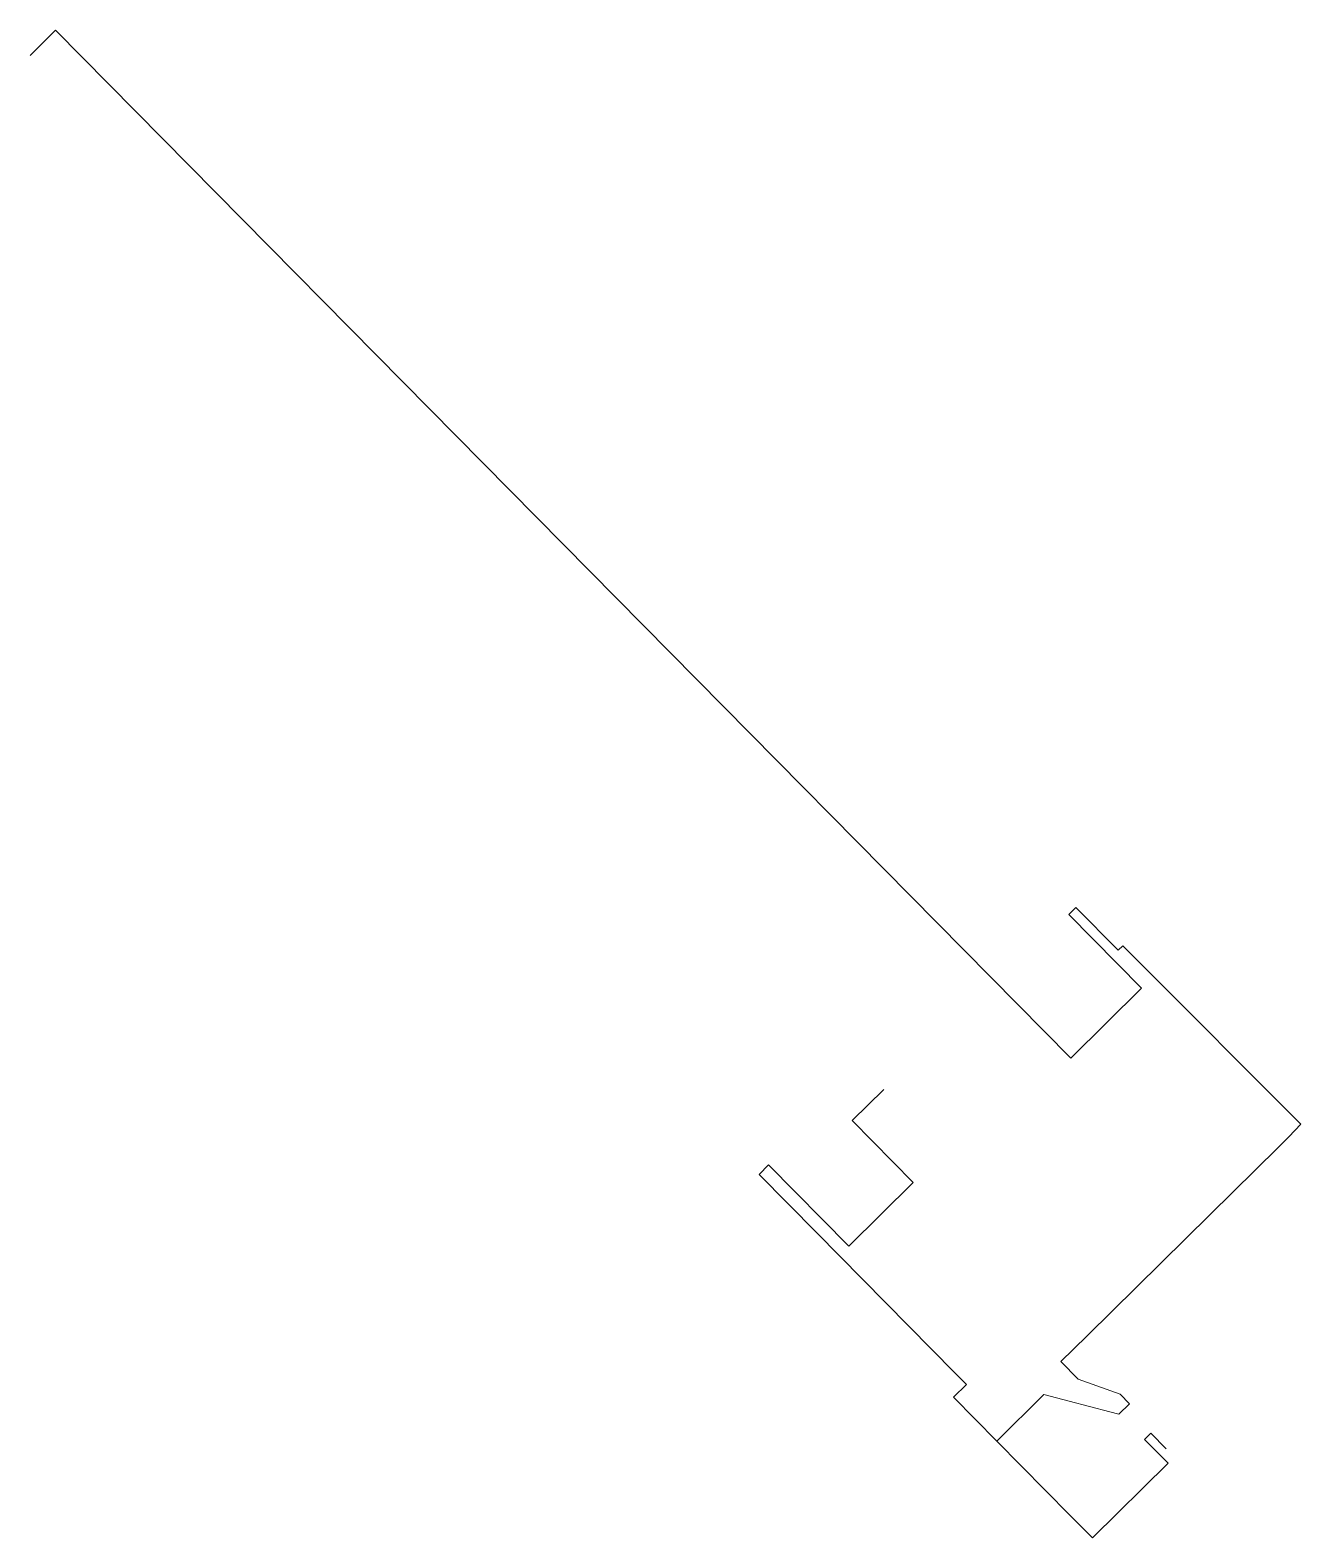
# Model space of a CAD drawing. Header units: metres. Extents: x 434464 to 434530.4, y 4585084.4 to 4585163.1.
import ezdxf

# ---------------------------------------------------------------- set-up
doc = ezdxf.new("R2010")
doc.units = ezdxf.units.M
doc.header["$MEASUREMENT"] = 0
for name, color, linetype, lineweight, true_color in [('01_I_Ascensor_l', 251, 'Continuous', 0, 0x646464), ('01_I_Horitzontal_l', 251, 'Continuous', 0, 0x646464), ('01_I_Rampa_l', 251, 'Continuous', 0, 0x646464)]:
    doc.layers.add(name, color=color, linetype=linetype, lineweight=lineweight, true_color=true_color)

msp = doc.modelspace()

# ---------------------------------------------------------------- linework, layer by layer
at = {"layer": '01_I_Ascensor_l'}
for p, q in [((434518.614042, 4585117.294428, -10), (434518.247052, 4585116.932014, -20)), ((434502.571356, 4585103.844085, -20), (434502.07057, 4585103.349461, -10)), ((434522.543591, 4585089.833594), (434522.211165, 4585089.505321, -10))]:
    msp.add_line(p, q, dxfattribs=at)
at = {"layer": '01_I_Horitzontal_l'}
for p, q in [((434529.184008, 4585104.753669, -10), (434529.753513, 4585105.315665, -10)), ((434505.086937, 4585100.293844, -10), (434502.07057, 4585103.349461, -10)), ((434519.232418, 4585094.943229, -10), (434525.641476, 4585101.25669, -10)), ((434518.312663, 4585085.558019, -10), (434514.489867, 4585089.423148, -10)), ((434523.34582, 4585089.021215), (434522.543591, 4585089.833594))]:
    msp.add_line(p, q, dxfattribs=at)
at = {"layer": '01_I_Horitzontal_l', "flags": 128}
for points, elevation in [([(434518.247052, 4585116.932014), (434522.050327, 4585113.080721), (434518.35214, 4585109.428644), (434465.321033, 4585163.129306), (434463.988604, 4585161.813489)], -20), ([(434521.785571, 4585114.579239), (434521.066802, 4585115.299484), (434520.835377, 4585115.068533), (434518.614042, 4585117.294428)], -10), ([(434502.571356, 4585103.844085), (434506.759141, 4585099.604125), (434510.12807, 4585102.931598), (434506.938862, 4585106.160539), (434508.581686, 4585107.783147)], -20), ([(434518.7404, 4585092.655729), (434517.839339, 4585093.56895), (434518.499412, 4585094.220233)], -10), ([(434514.489867, 4585089.423148), (434512.225446, 4585091.712645), (434512.900252, 4585092.380061), (434512.280893, 4585093.006279)], -10), ([(434514.489867, 4585089.423148), (434516.939749, 4585091.846198), (434518.27289, 4585091.500231)], -10), ([(434520.39039, 4585090.950714), (434520.871785, 4585090.825786), (434521.42317, 4585091.369761), (434520.932897, 4585091.866711)], -10), ([(434522.211165, 4585089.505321), (434523.437276, 4585088.265632), (434519.493028, 4585084.364583), (434518.312663, 4585085.558019)], -10)]:
    msp.add_lwpolyline(points, dxfattribs=dict(at, elevation=elevation))
at = {"layer": '01_I_Rampa_l'}
for p, q in [((434525.641476, 4585101.25669, -10), (434529.184008, 4585104.753669, -10)), ((434512.280893, 4585093.006279, -10), (434505.086937, 4585100.293844, -10)), ((434518.499412, 4585094.220233, -10), (434519.232418, 4585094.943229, -10)), ((434520.932897, 4585091.866711, -10), (434518.7404, 4585092.655729, -10)), ((434518.27289, 4585091.500231, -10), (434520.39039, 4585090.950714, -10))]:
    msp.add_line(p, q, dxfattribs=at)
at = {"layer": '01_I_Rampa_l', "elevation": -10, "flags": 128}
msp.add_lwpolyline([(434529.753513, 4585105.315665), (434530.375019, 4585105.972161), (434521.785571, 4585114.579239)], dxfattribs=at)

doc.saveas('drawing.dxf')
